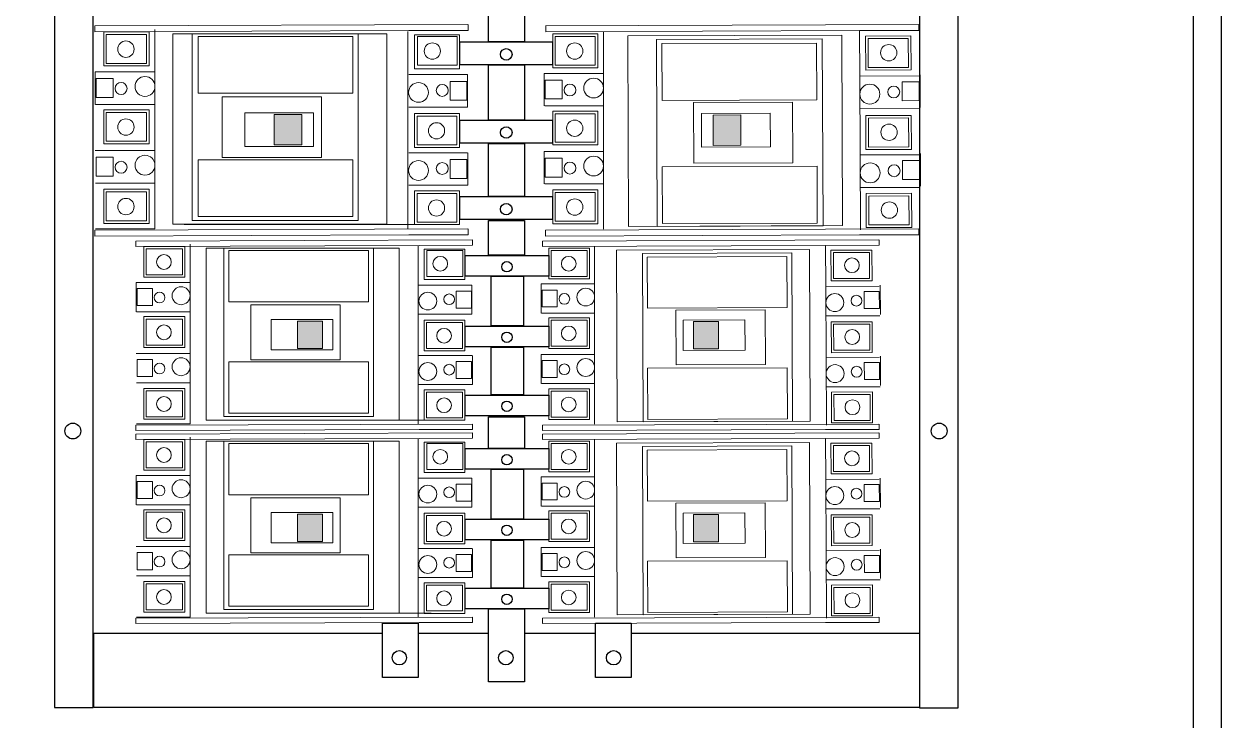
# Model space of a CAD drawing. Header units: inches. Extents: x 18739 to 22272, y 3658 to 7913.
# Drawn here: x 21759.5 to 21794.28, y 4865.68 to 4885.9 of the extents above; entities that cross this region are included whole.
import ezdxf

# ---------------------------------------------------------------- set-up
doc = ezdxf.new("R2010")
doc.units = ezdxf.units.IN
doc.header["$MEASUREMENT"] = 0
for name, color, linetype, lineweight in [('300-600AT', 7, 'Continuous', 13), ('CHASIS', 251, 'Continuous', 13), ('ENCLOSRURE', 7, 'Continuous', 20)]:
    doc.layers.add(name, color=color, linetype=linetype, lineweight=lineweight)

msp = doc.modelspace()

# ---------------------------------------------------------------- hatches: boundary and pattern name
at = {"layer": 'ENCLOSRURE'}
h = msp.add_hatch(color=3, dxfattribs=at)
h.dxf.hatch_style = 1
h.paths.add_polyline_path([(21767.57554, 4883.2677), (21766.7714, 4883.2677), (21766.7714, 4882.38808), (21767.57554, 4882.38808)])
h = msp.add_hatch(color=3, dxfattribs=at)
h.dxf.hatch_style = 1
h.paths.add_polyline_path([(21779.52695, 4882.37309), (21780.33108, 4882.37624), (21780.32763, 4883.25585), (21779.52351, 4883.2527)])
h = msp.add_hatch(color=3, dxfattribs=at)
h.dxf.hatch_style = 1
h.paths.add_polyline_path([(21768.17795, 4877.26882), (21767.45272, 4877.26882), (21767.45272, 4876.4755), (21768.17795, 4876.4755)])
h = msp.add_hatch(color=3, dxfattribs=at)
h.dxf.hatch_style = 1
h.paths.add_polyline_path([(21778.95678, 4876.46199), (21779.68201, 4876.46483), (21779.6789, 4877.25814), (21778.95367, 4877.2553)])
h = msp.add_hatch(color=3, dxfattribs=at)
h.dxf.hatch_style = 1
h.paths.add_polyline_path([(21768.17795, 4871.66054), (21767.45272, 4871.66054), (21767.45272, 4870.86722), (21768.17795, 4870.86722)])
h = msp.add_hatch(color=3, dxfattribs=at)
h.dxf.hatch_style = 1
h.paths.add_polyline_path([(21778.95678, 4870.8537), (21779.68201, 4870.85655), (21779.6789, 4871.64986), (21778.95367, 4871.64702)])

# ---------------------------------------------------------------- linework, layer by layer
at = {"color": 7}
for points in [[(21753.2413, 4918.47231), (21794.27881, 4918.47231), (21794.27881, 4856.69833), (21753.2413, 4856.69833)], [(21754.09408, 4917.46154), (21793.47216, 4917.46154), (21793.47216, 4857.64968), (21754.09408, 4857.64968)]]:
    msp.add_lwpolyline(points, close=True, dxfattribs=at)
at = {"color": 8}
for points in [[(21761.51355, 4901.18377), (21760.39564, 4901.18377), (21760.39564, 4866.0372), (21761.51355, 4866.0372)], [(21786.64135, 4901.25926), (21785.52344, 4901.25926), (21785.52344, 4866.02888), (21786.64135, 4866.02888)], [(21773.00267, 4887.49651), (21774.04298, 4887.49651), (21774.04298, 4885.38332), (21773.00267, 4885.38332)], [(21772.16817, 4885.37858), (21774.86205, 4885.37858), (21774.86205, 4884.71247), (21772.16817, 4884.71247)], [(21773.00267, 4884.71182), (21774.04298, 4884.71182), (21774.04298, 4883.1083), (21773.00267, 4883.1083)], [(21772.16817, 4883.10808), (21774.86205, 4883.10808), (21774.86205, 4882.44197), (21772.16817, 4882.44197)], [(21773.00267, 4882.42981), (21774.04298, 4882.42981), (21774.04298, 4880.88561), (21773.00267, 4880.88561)], [(21772.16817, 4880.88283), (21774.86205, 4880.88283), (21774.86205, 4880.21672), (21772.16817, 4880.21672)], [(21773.00267, 4880.18873), (21774.04298, 4880.18873), (21774.04298, 4879.182), (21773.00267, 4879.182)], [(21772.31999, 4879.1726), (21774.74956, 4879.1726), (21774.74956, 4878.57185), (21772.31999, 4878.57185)], [(21773.07261, 4878.57126), (21774.01085, 4878.57126), (21774.01085, 4877.12506), (21773.07261, 4877.12506)], [(21772.31999, 4877.12486), (21774.74956, 4877.12486), (21774.74956, 4876.52411), (21772.31999, 4876.52411)], [(21773.07261, 4876.51315), (21774.01085, 4876.51315), (21774.01085, 4875.12045), (21773.07261, 4875.12045)], [(21772.31999, 4875.11794), (21774.74956, 4875.11794), (21774.74956, 4874.51718), (21772.31999, 4874.51718)], [(21773.00267, 4874.49005), (21774.04298, 4874.49005), (21774.04298, 4873.5617), (21773.00267, 4873.5617)], [(21772.31999, 4873.56432), (21774.74956, 4873.56432), (21774.74956, 4872.96356), (21772.31999, 4872.96356)], [(21773.07261, 4872.96297), (21774.01085, 4872.96297), (21774.01085, 4871.51678), (21773.07261, 4871.51678)], [(21772.31999, 4871.51658), (21774.74956, 4871.51658), (21774.74956, 4870.91583), (21772.31999, 4870.91583)], [(21773.07261, 4870.90487), (21774.01085, 4870.90487), (21774.01085, 4869.51217), (21773.07261, 4869.51217)], [(21772.31999, 4869.50966), (21774.74956, 4869.50966), (21774.74956, 4868.9089), (21772.31999, 4868.9089)], [(21773.00267, 4868.90232), (21774.04298, 4868.90232), (21774.04298, 4866.78913), (21773.00267, 4866.78913)], [(21769.91886, 4868.4944), (21770.95916, 4868.4944), (21770.95916, 4866.91612), (21769.91886, 4866.91612)], [(21776.10738, 4868.4944), (21777.14769, 4868.4944), (21777.14769, 4866.91612), (21776.10738, 4866.91612)]]:
    msp.add_lwpolyline(points, close=True, dxfattribs=at)
for points in [[(21777.15227, 4868.20443), (21785.51934, 4868.20443), (21785.51934, 4866.03749), (21761.53589, 4866.03749), (21761.53589, 4868.20443), (21769.89728, 4868.20443)], [(21770.96636, 4868.20443), (21772.99629, 4868.20443)], [(21774.03667, 4868.20443), (21776.10417, 4868.20443)]]:
    msp.add_lwpolyline(points, dxfattribs=at)
for centre, radius in [((21773.5144, 4885.01723), 0.16727), ((21773.5144, 4882.74673), 0.16727), ((21773.5144, 4880.52147), 0.16727), ((21773.53413, 4878.8467), 0.15086), ((21773.53413, 4876.79897), 0.15086), ((21773.53413, 4874.79204), 0.15086), ((21773.53413, 4873.23842), 0.15086), ((21773.53413, 4871.19068), 0.15086), ((21773.53413, 4869.18376), 0.15086), ((21770.40881, 4867.48464), 0.20938), ((21773.50177, 4867.48464), 0.20938), ((21776.63362, 4867.48464), 0.20938)]:
    msp.add_circle(centre, radius, dxfattribs=at)
for centre in [(21760.92573, 4874.07289), (21786.09162, 4874.07289)]:
    msp.add_circle(centre, 0.22997)
at = {"layer": '300-600AT'}
for p, q in [((21761.56205, 4885.84599, -1546.32791), (21772.40187, 4885.88495, -1546.32791)), ((21772.40722, 4885.88504, -1546.32791), (21772.4079, 4885.713, -1546.32791)), ((21774.65749, 4885.84599, -1546.32791), (21785.49731, 4885.88495, -1546.32791)), ((21785.50266, 4885.88504, -1546.32791), (21785.50333, 4885.713, -1546.32791)), ((21761.56205, 4885.84608, -1546.32791), (21761.56272, 4885.67404, -1546.32791)), ((21770.68508, 4885.70625, -1546.32791), (21761.56222, 4885.67404, -1546.32791)), ((21763.30895, 4881.27446, -1546.32791), (21763.30895, 4885.74177, -1546.32791)), ((21770.65587, 4881.25404, -1532.64382), (21770.65587, 4885.68181, -1532.64382)), ((21770.68508, 4885.70625, -1546.32791), (21772.4079, 4885.713, -1546.32791)), ((21770.68508, 4885.70625, -1616.09792), (21772.4079, 4885.713, -1616.09792)), ((21770.68508, 4885.70625, -1683.61685), (21772.4079, 4885.713, -1683.61685)), ((21783.78051, 4885.70625, -1546.32791), (21774.65766, 4885.67404, -1546.32791)), ((21774.66208, 4885.84608, -1546.32791), (21774.66276, 4885.67404, -1546.32791)), ((21776.33877, 4881.25404, -1532.64382), (21776.33877, 4885.68181, -1532.64382)), ((21783.78051, 4885.70625, -1546.32791), (21785.50333, 4885.713, -1546.32791)), ((21783.78051, 4885.70625, -1616.09792), (21785.50333, 4885.713, -1616.09792)), ((21783.78051, 4885.70625, -1683.61685), (21785.50333, 4885.713, -1683.61685)), ((21783.7857, 4884.38303, -1546.32791), (21783.78051, 4885.70625, -1546.32791)), ((21783.7857, 4884.38303, -1616.09792), (21783.78051, 4885.70625, -1616.09792)), ((21783.7857, 4884.38303, -1683.61685), (21783.78051, 4885.70625, -1683.61685)), ((21761.57143, 4883.56559, -1546.32791), (21761.57143, 4884.51192, -1546.32791)), ((21761.57143, 4884.51192, -1546.32791), (21763.30895, 4884.51192, -1546.32791)), ((21772.38738, 4884.42826, -1532.64382), (21770.67979, 4884.42826, -1532.64382)), ((21772.38738, 4884.42826, -1601.79641), (21770.67979, 4884.42826, -1601.79641)), ((21772.38738, 4884.42826, -1668.71784), (21770.67979, 4884.42826, -1668.71784)), ((21772.38738, 4884.42826, -1532.64382), (21772.38738, 4883.48753, -1532.64382)), ((21774.61663, 4883.52489, -1532.64382), (21774.61663, 4884.46284, -1532.64382)), ((21774.61663, 4884.46284, -1532.64382), (21776.33877, 4884.46284, -1532.64382)), ((21785.50852, 4884.38978, -1546.32791), (21783.7857, 4884.38303, -1546.32791)), ((21785.50852, 4884.38978, -1616.09792), (21783.7857, 4884.38303, -1616.09792)), ((21785.50852, 4884.38978, -1683.61685), (21783.7857, 4884.38303, -1683.61685)), ((21783.7857, 4884.38303, -1546.32791), (21783.80321, 4879.91576, -1546.32791)), ((21785.53877, 4884.42137, -1546.32791), (21785.54248, 4883.47505, -1546.32791)), ((21761.58612, 4883.5628, -1546.32791), (21763.30895, 4883.5628, -1546.32791)), ((21761.58612, 4883.5628, -1616.09792), (21763.30895, 4883.5628, -1616.09792)), ((21761.58612, 4883.5628, -1683.61685), (21763.30895, 4883.5628, -1683.61685)), ((21772.38738, 4883.48753, -1532.64382), (21770.67979, 4883.48753, -1532.64382)), ((21774.63118, 4883.52212, -1532.64382), (21776.33877, 4883.52212, -1532.64382)), ((21774.63118, 4883.52212, -1601.79641), (21776.33877, 4883.52212, -1601.79641)), ((21774.63118, 4883.52212, -1668.71784), (21776.33877, 4883.52212, -1668.71784)), ((21785.52692, 4883.44072, -1546.32791), (21783.78942, 4883.43391, -1546.32791)), ((21761.57143, 4882.22359, -1546.32791), (21763.30895, 4882.22359, -1546.32791)), ((21772.38738, 4882.16017, -1532.64382), (21770.67979, 4882.16017, -1532.64382)), ((21772.38738, 4882.16017, -1601.79641), (21770.67979, 4882.16017, -1601.79641)), ((21772.38738, 4882.16017, -1668.71784), (21770.67979, 4882.16017, -1668.71784)), ((21772.40193, 4882.15741, -1532.64382), (21772.40193, 4881.21945, -1532.64382)), ((21774.61663, 4881.2568, -1532.64382), (21774.61663, 4882.19476, -1532.64382)), ((21774.61663, 4882.19476, -1532.64382), (21776.33877, 4882.19476, -1532.64382)), ((21785.51749, 4882.10146, -1546.32791), (21783.79467, 4882.09471, -1546.32791)), ((21785.51749, 4882.10146, -1616.09792), (21783.79467, 4882.09471, -1616.09792)), ((21785.51749, 4882.10146, -1683.61685), (21783.79467, 4882.09471, -1683.61685)), ((21785.54773, 4882.13306, -1546.32791), (21785.55144, 4881.18673, -1546.32791)), ((21761.58612, 4881.27446, -1546.32791), (21763.30895, 4881.27446, -1546.32791)), ((21761.58612, 4881.27446, -1616.09792), (21763.30895, 4881.27446, -1616.09792)), ((21761.58612, 4881.27446, -1683.61685), (21763.30895, 4881.27446, -1683.61685)), ((21763.30895, 4881.27446, -1546.32791), (21763.30895, 4879.95123, -1546.32791)), ((21763.30895, 4881.27446, -1616.09792), (21763.30895, 4879.95123, -1616.09792)), ((21763.30895, 4881.27446, -1683.61685), (21763.30895, 4879.95123, -1683.61685)), ((21770.65587, 4881.25404, -1668.71784), (21770.65587, 4879.94251, -1668.71784)), ((21772.40193, 4881.21945, -1532.64382), (21770.67979, 4881.21945, -1532.64382)), ((21774.63118, 4881.25404, -1532.64382), (21776.33877, 4881.25404, -1532.64382)), ((21774.63118, 4881.25404, -1601.79641), (21776.33877, 4881.25404, -1601.79641)), ((21774.63118, 4881.25404, -1668.71784), (21776.33877, 4881.25404, -1668.71784)), ((21776.33877, 4881.25404, -1532.64382), (21776.33877, 4879.94251, -1532.64382)), ((21776.33877, 4881.25404, -1601.79641), (21776.33877, 4879.94251, -1601.79641)), ((21776.33877, 4881.25404, -1668.71784), (21776.33877, 4879.94251, -1668.71784)), ((21785.53589, 4881.1524, -1546.32791), (21783.79839, 4881.14559, -1546.32791)), ((21764.16111, 4880.07242, -1072.72781), (21771.07107, 4880.07242, -1072.72781)), ((21761.56205, 4879.90966, -1546.32791), (21772.40187, 4879.94862, -1546.32791)), ((21761.56205, 4879.90974, -1546.32791), (21761.56272, 4879.7377, -1546.32791)), ((21770.68508, 4879.76991, -1546.32791), (21761.56222, 4879.7377, -1546.32791)), ((21763.30895, 4879.95123, -1546.32791), (21761.58612, 4879.95123, -1546.32791)), ((21763.30895, 4879.95123, -1616.09792), (21761.58612, 4879.95123, -1616.09792)), ((21763.30895, 4879.95123, -1683.61685), (21761.58612, 4879.95123, -1683.61685)), ((21762.75447, 4879.59415, -1394.61304), (21772.53076, 4879.62929, -1394.61304)), ((21770.68508, 4879.76991, -1546.32791), (21772.4079, 4879.77667, -1546.32791)), ((21770.68508, 4879.76991, -1616.09792), (21772.4079, 4879.77667, -1616.09792)), ((21770.68508, 4879.76991, -1683.61685), (21772.4079, 4879.77667, -1683.61685)), ((21772.40722, 4879.9487, -1546.32791), (21772.4079, 4879.77667, -1546.32791)), ((21772.53559, 4879.62937, -1394.61304), (21772.5362, 4879.47421, -1394.61304)), ((21774.56507, 4879.59415, -1394.61304), (21784.34136, 4879.62929, -1394.61304)), ((21774.65749, 4879.90966, -1546.32791), (21785.49731, 4879.94862, -1546.32791)), ((21774.65749, 4879.90974, -1546.32791), (21774.65816, 4879.7377, -1546.32791)), ((21783.78051, 4879.76991, -1546.32791), (21774.65766, 4879.7377, -1546.32791)), ((21783.78051, 4879.76991, -1546.32791), (21785.50333, 4879.77667, -1546.32791)), ((21783.78051, 4879.76991, -1616.09792), (21785.50333, 4879.77667, -1616.09792)), ((21783.78051, 4879.76991, -1683.61685), (21785.50333, 4879.77667, -1683.61685)), ((21784.34619, 4879.62937, -1394.61304), (21784.3468, 4879.47421, -1394.61304)), ((21785.50266, 4879.9487, -1546.32791), (21785.50333, 4879.77667, -1546.32791)), ((21762.75447, 4879.59423, -1394.61304), (21762.75508, 4879.43907, -1394.61304)), ((21770.98241, 4879.46812, -1394.61304), (21762.75463, 4879.43907, -1394.61304)), ((21764.32997, 4875.47115, -1394.61304), (21764.32997, 4879.50015, -1394.61304)), ((21770.95606, 4875.45273, -1382.27154), (21770.95606, 4879.44608, -1382.27154)), ((21770.98241, 4879.46812, -1394.61304), (21772.5362, 4879.47421, -1394.61304)), ((21770.98241, 4879.46812, -1457.53772), (21772.5362, 4879.47421, -1457.53772)), ((21770.98241, 4879.46812, -1518.43216), (21772.5362, 4879.47421, -1518.43216)), ((21782.79301, 4879.46812, -1394.61304), (21774.56523, 4879.43907, -1394.61304)), ((21774.56922, 4879.59423, -1394.61304), (21774.56983, 4879.43907, -1394.61304)), ((21776.0814, 4875.45273, -1382.27154), (21776.0814, 4879.44608, -1382.27154)), ((21782.79301, 4879.46812, -1394.61304), (21784.3468, 4879.47421, -1394.61304)), ((21782.79301, 4879.46812, -1457.53772), (21784.3468, 4879.47421, -1457.53772)), ((21782.79301, 4879.46812, -1518.43216), (21784.3468, 4879.47421, -1518.43216)), ((21782.79769, 4878.27472, -1394.61304), (21782.79301, 4879.46812, -1394.61304)), ((21782.79769, 4878.27472, -1457.53772), (21782.79301, 4879.46812, -1457.53772)), ((21782.79769, 4878.27472, -1518.43216), (21782.79301, 4879.46812, -1518.43216)), ((21762.76293, 4877.53749, -1394.61304), (21762.76293, 4878.39097, -1394.61304)), ((21762.76293, 4878.39097, -1394.61304), (21764.32997, 4878.39097, -1394.61304)), ((21772.51769, 4878.31552, -1382.27154), (21770.97764, 4878.31552, -1382.27154)), ((21772.51769, 4878.31552, -1444.63937), (21770.97764, 4878.31552, -1444.63937)), ((21772.51769, 4878.31552, -1504.99493), (21770.97764, 4878.31552, -1504.99493)), ((21772.51769, 4878.31552, -1382.27154), (21772.51769, 4877.46709, -1382.27154)), ((21774.52823, 4877.50078, -1382.27154), (21774.52823, 4878.34671, -1382.27154)), ((21774.52823, 4878.34671, -1382.27154), (21776.0814, 4878.34671, -1382.27154)), ((21784.35148, 4878.28081, -1394.61304), (21782.79769, 4878.27472, -1394.61304)), ((21784.35148, 4878.28081, -1457.53772), (21782.79769, 4878.27472, -1457.53772)), ((21784.35148, 4878.28081, -1518.43216), (21782.79769, 4878.27472, -1518.43216)), ((21782.79769, 4878.27472, -1394.61304), (21782.81348, 4874.24575, -1394.61304)), ((21784.37876, 4878.30931, -1394.61304), (21784.3821, 4877.45583, -1394.61304)), ((21762.77617, 4877.53497, -1394.61304), (21764.32997, 4877.53497, -1394.61304)), ((21762.77617, 4877.53497, -1457.53772), (21764.32997, 4877.53497, -1457.53772)), ((21762.77617, 4877.53497, -1518.43216), (21764.32997, 4877.53497, -1518.43216)), ((21772.51769, 4877.46709, -1382.27154), (21770.97764, 4877.46709, -1382.27154)), ((21774.54135, 4877.49828, -1382.27154), (21776.0814, 4877.49828, -1382.27154)), ((21774.54135, 4877.49828, -1444.63937), (21776.0814, 4877.49828, -1444.63937)), ((21774.54135, 4877.49828, -1504.99493), (21776.0814, 4877.49828, -1504.99493)), ((21784.36807, 4877.42487, -1394.61304), (21782.80104, 4877.41873, -1394.61304)), ((21762.76293, 4876.32715, -1394.61304), (21764.32997, 4876.32715, -1394.61304)), ((21772.51769, 4876.26996, -1382.27154), (21770.97764, 4876.26996, -1382.27154)), ((21772.51769, 4876.26996, -1444.63937), (21770.97764, 4876.26996, -1444.63937)), ((21772.51769, 4876.26996, -1504.99493), (21770.97764, 4876.26996, -1504.99493)), ((21772.53081, 4876.26746, -1382.27154), (21772.53081, 4875.42154, -1382.27154)), ((21774.52823, 4875.45522, -1382.27154), (21774.52823, 4876.30115, -1382.27154)), ((21774.52823, 4876.30115, -1382.27154), (21776.0814, 4876.30115, -1382.27154)), ((21784.35956, 4876.21701, -1394.61304), (21782.80578, 4876.21092, -1394.61304)), ((21784.35956, 4876.21701, -1457.53772), (21782.80578, 4876.21092, -1457.53772)), ((21784.35956, 4876.21701, -1518.43216), (21782.80578, 4876.21092, -1518.43216)), ((21784.38684, 4876.24551, -1394.61304), (21784.39019, 4875.39203, -1394.61304)), ((21762.77617, 4875.47115, -1394.61304), (21764.32997, 4875.47115, -1394.61304)), ((21762.77617, 4875.47115, -1457.53772), (21764.32997, 4875.47115, -1457.53772)), ((21762.77617, 4875.47115, -1518.43216), (21764.32997, 4875.47115, -1518.43216)), ((21764.32997, 4875.47115, -1394.61304), (21764.32997, 4874.27774, -1394.61304)), ((21764.32997, 4875.47115, -1457.53772), (21764.32997, 4874.27774, -1457.53772)), ((21764.32997, 4875.47115, -1518.43216), (21764.32997, 4874.27774, -1518.43216)), ((21770.95606, 4875.45273, -1504.99493), (21770.95606, 4874.26988, -1504.99493)), ((21774.54135, 4875.45273, -1382.27154), (21776.0814, 4875.45273, -1382.27154)), ((21774.54135, 4875.45273, -1444.63937), (21776.0814, 4875.45273, -1444.63937)), ((21774.54135, 4875.45273, -1504.99493), (21776.0814, 4875.45273, -1504.99493)), ((21776.0814, 4875.45273, -1382.27154), (21776.0814, 4874.26988, -1382.27154)), ((21776.0814, 4875.45273, -1444.63937), (21776.0814, 4874.26988, -1444.63937)), ((21776.0814, 4875.45273, -1504.99493), (21776.0814, 4874.26988, -1504.99493)), ((21772.53081, 4875.42154, -1382.27154), (21770.97764, 4875.42154, -1382.27154)), ((21784.37616, 4875.36107, -1394.61304), (21782.80913, 4875.35493, -1394.61304)), ((21762.75447, 4874.24025, -1394.61304), (21772.53076, 4874.27539, -1394.61304)), ((21762.75447, 4874.24033, -1394.61304), (21762.75508, 4874.08517, -1394.61304)), ((21770.98241, 4874.11422, -1394.61304), (21762.75463, 4874.08517, -1394.61304)), ((21764.32997, 4874.27774, -1394.61304), (21762.77617, 4874.27774, -1394.61304)), ((21764.32997, 4874.27774, -1457.53772), (21762.77617, 4874.27774, -1457.53772)), ((21764.32997, 4874.27774, -1518.43216), (21762.77617, 4874.27774, -1518.43216)), ((21765.09853, 4874.38704, -967.47927), (21771.33053, 4874.38704, -967.47927)), ((21770.98241, 4874.11422, -1394.61304), (21772.5362, 4874.12031, -1394.61304)), ((21770.98241, 4874.11422, -1457.53772), (21772.5362, 4874.12031, -1457.53772)), ((21770.98241, 4874.11422, -1518.43216), (21772.5362, 4874.12031, -1518.43216)), ((21772.53559, 4874.27547, -1394.61304), (21772.5362, 4874.12031, -1394.61304)), ((21774.56507, 4874.24025, -1394.61304), (21784.34136, 4874.27539, -1394.61304)), ((21774.56507, 4874.24033, -1394.61304), (21774.56568, 4874.08517, -1394.61304)), ((21782.79301, 4874.11422, -1394.61304), (21774.56523, 4874.08517, -1394.61304)), ((21782.79301, 4874.11422, -1394.61304), (21784.3468, 4874.12031, -1394.61304)), ((21782.79301, 4874.11422, -1457.53772), (21784.3468, 4874.12031, -1457.53772)), ((21782.79301, 4874.11422, -1518.43216), (21784.3468, 4874.12031, -1518.43216)), ((21784.34619, 4874.27547, -1394.61304), (21784.3468, 4874.12031, -1394.61304)), ((21762.75447, 4873.98587, -1394.61304), (21772.53076, 4874.02101, -1394.61304)), ((21762.75447, 4873.98595, -1394.61304), (21762.75508, 4873.83079, -1394.61304)), ((21770.98241, 4873.85984, -1394.61304), (21762.75463, 4873.83079, -1394.61304)), ((21764.32997, 4869.86287, -1394.61304), (21764.32997, 4873.89187, -1394.61304)), ((21770.95606, 4869.84445, -1382.27154), (21770.95606, 4873.83779, -1382.27154)), ((21770.98241, 4873.85984, -1394.61304), (21772.5362, 4873.86593, -1394.61304)), ((21770.98241, 4873.85984, -1457.53772), (21772.5362, 4873.86593, -1457.53772)), ((21770.98241, 4873.85984, -1518.43216), (21772.5362, 4873.86593, -1518.43216)), ((21772.53559, 4874.02109, -1394.61304), (21772.5362, 4873.86593, -1394.61304)), ((21774.56507, 4873.98587, -1394.61304), (21784.34136, 4874.02101, -1394.61304)), ((21782.79301, 4873.85984, -1394.61304), (21774.56523, 4873.83079, -1394.61304)), ((21774.56922, 4873.98595, -1394.61304), (21774.56983, 4873.83079, -1394.61304)), ((21776.0814, 4869.84445, -1382.27154), (21776.0814, 4873.83779, -1382.27154)), ((21782.79301, 4873.85984, -1394.61304), (21784.3468, 4873.86593, -1394.61304)), ((21782.79301, 4873.85984, -1457.53772), (21784.3468, 4873.86593, -1457.53772)), ((21782.79301, 4873.85984, -1518.43216), (21784.3468, 4873.86593, -1518.43216)), ((21782.79769, 4872.66644, -1394.61304), (21782.79301, 4873.85984, -1394.61304)), ((21782.79769, 4872.66644, -1457.53772), (21782.79301, 4873.85984, -1457.53772)), ((21782.79769, 4872.66644, -1518.43216), (21782.79301, 4873.85984, -1518.43216)), ((21784.34619, 4874.02109, -1394.61304), (21784.3468, 4873.86593, -1394.61304)), ((21762.76293, 4871.92921, -1394.61304), (21762.76293, 4872.78269, -1394.61304)), ((21762.76293, 4872.78269, -1394.61304), (21764.32997, 4872.78269, -1394.61304)), ((21772.51769, 4872.70724, -1382.27154), (21770.97764, 4872.70724, -1382.27154)), ((21772.51769, 4872.70724, -1444.63937), (21770.97764, 4872.70724, -1444.63937)), ((21772.51769, 4872.70724, -1504.99493), (21770.97764, 4872.70724, -1504.99493)), ((21772.51769, 4872.70724, -1382.27154), (21772.51769, 4871.85881, -1382.27154)), ((21774.52823, 4871.8925, -1382.27154), (21774.52823, 4872.73843, -1382.27154)), ((21774.52823, 4872.73843, -1382.27154), (21776.0814, 4872.73843, -1382.27154)), ((21784.35148, 4872.67253, -1394.61304), (21782.79769, 4872.66644, -1394.61304)), ((21784.35148, 4872.67253, -1457.53772), (21782.79769, 4872.66644, -1457.53772)), ((21784.35148, 4872.67253, -1518.43216), (21782.79769, 4872.66644, -1518.43216)), ((21782.79769, 4872.66644, -1394.61304), (21782.81348, 4868.63747, -1394.61304)), ((21784.37876, 4872.70103, -1394.61304), (21784.3821, 4871.84755, -1394.61304)), ((21762.77617, 4871.92669, -1394.61304), (21764.32997, 4871.92669, -1394.61304)), ((21762.77617, 4871.92669, -1457.53772), (21764.32997, 4871.92669, -1457.53772)), ((21762.77617, 4871.92669, -1518.43216), (21764.32997, 4871.92669, -1518.43216)), ((21772.51769, 4871.85881, -1382.27154), (21770.97764, 4871.85881, -1382.27154)), ((21774.54135, 4871.89, -1382.27154), (21776.0814, 4871.89, -1382.27154)), ((21774.54135, 4871.89, -1444.63937), (21776.0814, 4871.89, -1444.63937)), ((21774.54135, 4871.89, -1504.99493), (21776.0814, 4871.89, -1504.99493)), ((21784.36807, 4871.81659, -1394.61304), (21782.80104, 4871.81045, -1394.61304)), ((21762.76293, 4870.71887, -1394.61304), (21764.32997, 4870.71887, -1394.61304)), ((21772.51769, 4870.66168, -1382.27154), (21770.97764, 4870.66168, -1382.27154)), ((21772.51769, 4870.66168, -1444.63937), (21770.97764, 4870.66168, -1444.63937)), ((21772.51769, 4870.66168, -1504.99493), (21770.97764, 4870.66168, -1504.99493)), ((21772.53081, 4870.65918, -1382.27154), (21772.53081, 4869.81325, -1382.27154)), ((21774.52823, 4869.84694, -1382.27154), (21774.52823, 4870.69287, -1382.27154)), ((21774.52823, 4870.69287, -1382.27154), (21776.0814, 4870.69287, -1382.27154)), ((21784.35956, 4870.60873, -1394.61304), (21782.80578, 4870.60264, -1394.61304)), ((21784.35956, 4870.60873, -1457.53772), (21782.80578, 4870.60264, -1457.53772)), ((21784.35956, 4870.60873, -1518.43216), (21782.80578, 4870.60264, -1518.43216)), ((21784.38684, 4870.63722, -1394.61304), (21784.39019, 4869.78375, -1394.61304)), ((21762.77617, 4869.86287, -1394.61304), (21764.32997, 4869.86287, -1394.61304)), ((21762.77617, 4869.86287, -1457.53772), (21764.32997, 4869.86287, -1457.53772)), ((21762.77617, 4869.86287, -1518.43216), (21764.32997, 4869.86287, -1518.43216)), ((21764.32997, 4869.86287, -1394.61304), (21764.32997, 4868.66946, -1394.61304)), ((21764.32997, 4869.86287, -1457.53772), (21764.32997, 4868.66946, -1457.53772)), ((21764.32997, 4869.86287, -1518.43216), (21764.32997, 4868.66946, -1518.43216)), ((21770.95606, 4869.84445, -1504.99493), (21770.95606, 4868.6616, -1504.99493)), ((21772.53081, 4869.81325, -1382.27154), (21770.97764, 4869.81325, -1382.27154)), ((21774.54135, 4869.84445, -1382.27154), (21776.0814, 4869.84445, -1382.27154)), ((21774.54135, 4869.84445, -1444.63937), (21776.0814, 4869.84445, -1444.63937)), ((21774.54135, 4869.84445, -1504.99493), (21776.0814, 4869.84445, -1504.99493)), ((21776.0814, 4869.84445, -1382.27154), (21776.0814, 4868.6616, -1382.27154)), ((21776.0814, 4869.84445, -1444.63937), (21776.0814, 4868.6616, -1444.63937)), ((21776.0814, 4869.84445, -1504.99493), (21776.0814, 4868.6616, -1504.99493)), ((21784.37616, 4869.75278, -1394.61304), (21782.80913, 4869.74664, -1394.61304)), ((21762.75447, 4868.63197, -1394.61304), (21772.53076, 4868.66711, -1394.61304)), ((21762.75447, 4868.63204, -1394.61304), (21762.75508, 4868.47689, -1394.61304)), ((21770.98241, 4868.50594, -1394.61304), (21762.75463, 4868.47689, -1394.61304)), ((21764.32997, 4868.66946, -1394.61304), (21762.77617, 4868.66946, -1394.61304)), ((21764.32997, 4868.66946, -1457.53772), (21762.77617, 4868.66946, -1457.53772)), ((21764.32997, 4868.66946, -1518.43216), (21762.77617, 4868.66946, -1518.43216)), ((21765.09853, 4868.77876, -967.47927), (21771.33053, 4868.77876, -967.47927)), ((21770.98241, 4868.50594, -1394.61304), (21772.5362, 4868.51203, -1394.61304)), ((21770.98241, 4868.50594, -1457.53772), (21772.5362, 4868.51203, -1457.53772)), ((21770.98241, 4868.50594, -1518.43216), (21772.5362, 4868.51203, -1518.43216)), ((21772.53559, 4868.66718, -1394.61304), (21772.5362, 4868.51203, -1394.61304)), ((21774.56507, 4868.63197, -1394.61304), (21784.34136, 4868.66711, -1394.61304)), ((21774.56507, 4868.63204, -1394.61304), (21774.56568, 4868.47689, -1394.61304)), ((21782.79301, 4868.50594, -1394.61304), (21774.56523, 4868.47689, -1394.61304)), ((21782.79301, 4868.50594, -1394.61304), (21784.3468, 4868.51203, -1394.61304)), ((21782.79301, 4868.50594, -1457.53772), (21784.3468, 4868.51203, -1457.53772)), ((21782.79301, 4868.50594, -1518.43216), (21784.3468, 4868.51203, -1518.43216)), ((21784.34619, 4868.66718, -1394.61304), (21784.3468, 4868.51203, -1394.61304))]:
    msp.add_line(p, q, dxfattribs=at)
for points, elevation in [([(21761.81995, 4884.68025), (21761.81995, 4885.67213), (21763.1388, 4885.67213), (21763.1388, 4884.68025)], -1546.32791), ([(21763.8276, 4880.07936), (21763.8276, 4885.61378), (21770.04308, 4885.61378), (21770.04308, 4880.07936)], -1546.32791), ([(21764.39413, 4885.61378), (21764.39413, 4880.18809), (21769.2116, 4880.18809), (21769.2116, 4885.61378)], -943.87756), ([(21764.56178, 4885.53645), (21769.05814, 4885.53645), (21769.05814, 4883.88823), (21764.56178, 4883.88823)], -943.87756), ([(21772.15561, 4885.58505), (21772.15561, 4884.60194), (21770.84844, 4884.60194), (21770.84844, 4885.58505)], -1532.64382), ([(21774.86295, 4884.62968), (21774.86295, 4885.61279), (21776.17012, 4885.61279), (21776.17012, 4884.62968)], -1532.64382), ([(21783.26237, 4885.57609), (21783.28406, 4880.04171), (21777.06862, 4880.01736), (21777.04693, 4885.55173)], -1546.32791), ([(21785.27011, 4885.55597), (21785.274, 4884.5641), (21783.95516, 4884.55893), (21783.95128, 4885.55081)], -1546.32791), ([(21782.71753, 4880.03949), (21782.69626, 4885.46514), (21777.87883, 4885.44626), (21777.9001, 4880.02061)], -943.87756), ([(21782.53554, 4883.69932), (21778.03921, 4883.6817), (21778.03275, 4885.32991), (21782.52908, 4885.34753)], -943.87756), ([(21761.60265, 4883.76422), (21761.60265, 4884.31465), (21762.09392, 4884.31465), (21762.09392, 4883.76422)], -1546.32791), ([(21772.37099, 4884.22862), (21772.37099, 4883.68306), (21771.88406, 4883.68306), (21771.88406, 4884.22862)], -1532.64382), ([(21774.64757, 4883.72176), (21774.64757, 4884.26731), (21775.1345, 4884.26731), (21775.1345, 4883.72176)], -1532.64382), ([(21785.50833, 4884.22262), (21785.51048, 4883.6722), (21785.01922, 4883.67028), (21785.01706, 4884.2207)], -1546.32791), ([(21768.1438, 4883.78528), (21768.1438, 4882.01658), (21765.26666, 4882.01658), (21765.26666, 4883.78528)], -949.98658), ([(21778.96072, 4881.85328), (21778.95379, 4883.62196), (21781.83091, 4883.63324), (21781.83784, 4881.86456)], -949.98658), ([(21761.81995, 4882.41739), (21761.81995, 4883.40928), (21763.1388, 4883.40928), (21763.1388, 4882.41739)], -1546.32791), ([(21767.91224, 4883.32063), (21767.91224, 4882.34256), (21765.91646, 4882.34256), (21765.91646, 4883.32063)], -949.98658), ([(21767.57554, 4883.2677), (21767.57554, 4882.38808), (21766.7714, 4882.38808), (21766.7714, 4883.2677)], -949.98658), ([(21772.15561, 4883.29544), (21772.15561, 4882.31233), (21770.84844, 4882.31233), (21770.84844, 4883.29544)], -1532.64382), ([(21774.86295, 4882.38685), (21774.86295, 4883.36996), (21776.17012, 4883.36996), (21776.17012, 4882.38685)], -1532.64382), ([(21779.19047, 4882.31883), (21779.18663, 4883.2969), (21781.18239, 4883.30472), (21781.18622, 4882.32665)], -949.98658), ([(21779.52695, 4882.37309), (21779.52351, 4883.2527), (21780.32763, 4883.25585), (21780.33108, 4882.37624)], -949.98658), ([(21785.27917, 4883.24594), (21785.28305, 4882.25406), (21783.96422, 4882.24889), (21783.96033, 4883.24077)], -1546.32791), ([(21761.60265, 4881.47589), (21761.60265, 4882.02631), (21762.09392, 4882.02631), (21762.09392, 4881.47589)], -1546.32791), ([(21764.56178, 4881.95326), (21769.05814, 4881.95326), (21769.05814, 4880.30504), (21764.56178, 4880.30504)], -943.87756), ([(21772.37099, 4881.96053), (21772.37099, 4881.41498), (21771.88406, 4881.41498), (21771.88406, 4881.96053)], -1532.64382), ([(21774.64757, 4881.45368), (21774.64757, 4881.99923), (21775.1345, 4881.99923), (21775.1345, 4881.45368)], -1532.64382), ([(21782.54958, 4880.11616), (21778.05325, 4880.09854), (21778.04679, 4881.74675), (21782.54312, 4881.76437)], -943.87756), ([(21785.5173, 4881.93431), (21785.51945, 4881.38388), (21785.02819, 4881.38196), (21785.02603, 4881.93238)], -1546.32791), ([(21761.81995, 4880.10734), (21761.81995, 4881.09923), (21763.1388, 4881.09923), (21763.1388, 4880.10734)], -1546.32791), ([(21772.15561, 4881.05261), (21772.15561, 4880.0695), (21770.84844, 4880.0695), (21770.84844, 4881.05261)], -1532.64382), ([(21774.86295, 4880.09724), (21774.86295, 4881.08035), (21776.17012, 4881.08035), (21776.17012, 4880.09724)], -1532.64382), ([(21785.28803, 4880.9831), (21785.29192, 4879.99123), (21783.97308, 4879.98606), (21783.9692, 4880.97794)], -1546.32791), ([(21762.98706, 4878.54278), (21762.98706, 4879.43735), (21764.17651, 4879.43735), (21764.17651, 4878.54278)], -1394.61304), ([(21764.79773, 4874.3933), (21764.79773, 4879.38472), (21770.4034, 4879.38472), (21770.4034, 4874.3933)], -1394.61304), ([(21765.30869, 4879.38472), (21765.30869, 4874.49136), (21769.6535, 4874.49136), (21769.6535, 4879.38472)], -851.27091), ([(21765.45989, 4879.31498), (21769.5151, 4879.31498), (21769.5151, 4877.82847), (21765.45989, 4877.82847)], -851.27091), ([(21772.30866, 4879.35881), (21772.30866, 4878.47216), (21771.12974, 4878.47216), (21771.12974, 4879.35881)], -1382.27154), ([(21774.75037, 4878.49718), (21774.75037, 4879.38383), (21775.9293, 4879.38383), (21775.9293, 4878.49718)], -1382.27154), ([(21782.32571, 4879.35073), (21782.34527, 4874.35935), (21776.73964, 4874.33738), (21776.72008, 4879.32877)], -1394.61304), ([(21784.13646, 4879.33259), (21784.13997, 4878.43803), (21782.95053, 4878.43337), (21782.94702, 4879.32793)], -1394.61304), ([(21781.83432, 4874.35735), (21781.81514, 4879.25067), (21777.47036, 4879.23364), (21777.48954, 4874.34032)], -851.27091), ([(21781.67018, 4877.6581), (21777.615, 4877.64221), (21777.60918, 4879.12871), (21781.66436, 4879.1446)], -851.27091), ([(21762.79109, 4877.71663), (21762.79109, 4878.21305), (21763.23416, 4878.21305), (21763.23416, 4877.71663)], -1394.61304), ([(21772.50291, 4878.13546), (21772.50291, 4877.64344), (21772.06376, 4877.64344), (21772.06376, 4878.13546)], -1382.27154), ([(21774.55613, 4877.67834), (21774.55613, 4878.17037), (21774.99528, 4878.17037), (21774.99528, 4877.67834)], -1382.27154), ([(21784.3513, 4878.13006), (21784.35325, 4877.63364), (21783.91018, 4877.6319), (21783.90824, 4878.12832)], -1394.61304), ([(21768.69047, 4877.73562), (21768.69047, 4876.14046), (21766.09561, 4876.14046), (21766.09561, 4877.73562)], -856.78055), ([(21778.4461, 4875.99318), (21778.43985, 4877.58833), (21781.03469, 4877.5985), (21781.04094, 4876.00335)], -856.78055), ([(21762.98706, 4876.50194), (21762.98706, 4877.39651), (21764.17651, 4877.39651), (21764.17651, 4876.50194)], -1394.61304), ([(21768.48162, 4877.31656), (21768.48162, 4876.43445), (21766.68166, 4876.43445), (21766.68166, 4877.31656)], -856.78055), ([(21768.17795, 4877.26882), (21768.17795, 4876.4755), (21767.45272, 4876.4755), (21767.45272, 4877.26882)], -856.78055), ([(21772.30866, 4877.29384), (21772.30866, 4876.40719), (21771.12974, 4876.40719), (21771.12974, 4877.29384)], -1382.27154), ([(21774.75037, 4876.4744), (21774.75037, 4877.36105), (21775.9293, 4877.36105), (21775.9293, 4876.4744)], -1382.27154), ([(21778.65331, 4876.41305), (21778.64985, 4877.29516), (21780.4498, 4877.30221), (21780.45325, 4876.42011)], -856.78055), ([(21778.95678, 4876.46199), (21778.95367, 4877.2553), (21779.6789, 4877.25814), (21779.68201, 4876.46483)], -856.78055), ([(21784.14463, 4877.2492), (21784.14813, 4876.35464), (21782.95869, 4876.34997), (21782.95518, 4877.24454)], -1394.61304), ([(21762.79109, 4875.65281), (21762.79109, 4876.14923), (21763.23416, 4876.14923), (21763.23416, 4875.65281)], -1394.61304), ([(21765.45989, 4876.08335), (21769.5151, 4876.08335), (21769.5151, 4874.59684), (21765.45989, 4874.59684)], -851.27091), ([(21772.50291, 4876.08991), (21772.50291, 4875.59788), (21772.06376, 4875.59788), (21772.06376, 4876.08991)], -1382.27154), ([(21774.55613, 4875.63278), (21774.55613, 4876.12481), (21774.99528, 4876.12481), (21774.99528, 4875.63278)], -1382.27154), ([(21781.68285, 4874.42649), (21777.62767, 4874.4106), (21777.62184, 4875.8971), (21781.67702, 4875.91299)], -851.27091), ([(21784.35939, 4876.06626), (21784.36134, 4875.56984), (21783.91827, 4875.5681), (21783.91632, 4876.06452)], -1394.61304), ([(21762.98706, 4874.41854), (21762.98706, 4875.31311), (21764.17651, 4875.31311), (21764.17651, 4874.41854)], -1394.61304), ([(21772.30866, 4875.27107), (21772.30866, 4874.38441), (21771.12974, 4874.38441), (21771.12974, 4875.27107)], -1382.27154), ([(21774.75037, 4874.40943), (21774.75037, 4875.29608), (21775.9293, 4875.29608), (21775.9293, 4874.40943)], -1382.27154), ([(21784.15263, 4875.20838), (21784.15613, 4874.31382), (21782.96669, 4874.30915), (21782.96318, 4875.20372)], -1394.61304), ([(21762.98706, 4872.9345), (21762.98706, 4873.82907), (21764.17651, 4873.82907), (21764.17651, 4872.9345)], -1394.61304), ([(21764.79773, 4868.78502), (21764.79773, 4873.77644), (21770.4034, 4873.77644), (21770.4034, 4868.78502)], -1394.61304), ([(21765.30869, 4873.77644), (21765.30869, 4868.88308), (21769.6535, 4868.88308), (21769.6535, 4873.77644)], -851.27091), ([(21765.45989, 4873.7067), (21769.5151, 4873.7067), (21769.5151, 4872.22019), (21765.45989, 4872.22019)], -851.27091), ([(21772.30866, 4873.75053), (21772.30866, 4872.86388), (21771.12974, 4872.86388), (21771.12974, 4873.75053)], -1382.27154), ([(21774.75037, 4872.8889), (21774.75037, 4873.77555), (21775.9293, 4873.77555), (21775.9293, 4872.8889)], -1382.27154), ([(21782.32571, 4873.74245), (21782.34527, 4868.75107), (21776.73964, 4868.7291), (21776.72008, 4873.72048)], -1394.61304), ([(21784.13646, 4873.72431), (21784.13997, 4872.82975), (21782.95053, 4872.82508), (21782.94702, 4873.71965)], -1394.61304), ([(21781.83432, 4868.74907), (21781.81514, 4873.64239), (21777.47036, 4873.62536), (21777.48954, 4868.73204)], -851.27091), ([(21781.67018, 4872.04982), (21777.615, 4872.03393), (21777.60918, 4873.52042), (21781.66436, 4873.53632)], -851.27091), ([(21762.79109, 4872.10835), (21762.79109, 4872.60477), (21763.23416, 4872.60477), (21763.23416, 4872.10835)], -1394.61304), ([(21772.50291, 4872.52718), (21772.50291, 4872.03515), (21772.06376, 4872.03515), (21772.06376, 4872.52718)], -1382.27154), ([(21774.55613, 4872.07005), (21774.55613, 4872.56208), (21774.99528, 4872.56208), (21774.99528, 4872.07005)], -1382.27154), ([(21784.3513, 4872.52178), (21784.35325, 4872.02536), (21783.91018, 4872.02362), (21783.90824, 4872.52004)], -1394.61304), ([(21768.69047, 4872.12734), (21768.69047, 4870.53218), (21766.09561, 4870.53218), (21766.09561, 4872.12734)], -856.78055), ([(21778.4461, 4870.3849), (21778.43985, 4871.98005), (21781.03469, 4871.99022), (21781.04094, 4870.39507)], -856.78055), ([(21762.98706, 4870.89366), (21762.98706, 4871.78823), (21764.17651, 4871.78823), (21764.17651, 4870.89366)], -1394.61304), ([(21768.48162, 4871.70828), (21768.48162, 4870.82617), (21766.68166, 4870.82617), (21766.68166, 4871.70828)], -856.78055), ([(21768.17795, 4871.66054), (21768.17795, 4870.86722), (21767.45272, 4870.86722), (21767.45272, 4871.66054)], -856.78055), ([(21772.30866, 4871.68556), (21772.30866, 4870.79891), (21771.12974, 4870.79891), (21771.12974, 4871.68556)], -1382.27154), ([(21774.75037, 4870.86612), (21774.75037, 4871.75277), (21775.9293, 4871.75277), (21775.9293, 4870.86612)], -1382.27154), ([(21778.65331, 4870.80477), (21778.64985, 4871.68688), (21780.4498, 4871.69393), (21780.45325, 4870.81183)], -856.78055), ([(21778.95678, 4870.8537), (21778.95367, 4871.64702), (21779.6789, 4871.64986), (21779.68201, 4870.85655)], -856.78055), ([(21784.14463, 4871.64092), (21784.14813, 4870.74635), (21782.95869, 4870.74169), (21782.95518, 4871.63626)], -1394.61304), ([(21762.79109, 4870.04453), (21762.79109, 4870.54095), (21763.23416, 4870.54095), (21763.23416, 4870.04453)], -1394.61304), ([(21765.45989, 4870.47507), (21769.5151, 4870.47507), (21769.5151, 4868.98856), (21765.45989, 4868.98856)], -851.27091), ([(21772.50291, 4870.48163), (21772.50291, 4869.9896), (21772.06376, 4869.9896), (21772.06376, 4870.48163)], -1382.27154), ([(21774.55613, 4870.0245), (21774.55613, 4870.51653), (21774.99528, 4870.51653), (21774.99528, 4870.0245)], -1382.27154), ([(21781.68285, 4868.81821), (21777.62767, 4868.80232), (21777.62184, 4870.28882), (21781.67702, 4870.30471)], -851.27091), ([(21784.35939, 4870.45797), (21784.36134, 4869.96155), (21783.91827, 4869.95982), (21783.91632, 4870.45624)], -1394.61304), ([(21762.98706, 4868.81026), (21762.98706, 4869.70483), (21764.17651, 4869.70483), (21764.17651, 4868.81026)], -1394.61304), ([(21772.30866, 4869.66279), (21772.30866, 4868.77613), (21771.12974, 4868.77613), (21771.12974, 4869.66279)], -1382.27154), ([(21774.75037, 4868.80115), (21774.75037, 4869.6878), (21775.9293, 4869.6878), (21775.9293, 4868.80115)], -1382.27154), ([(21784.15263, 4869.6001), (21784.15613, 4868.70553), (21782.96669, 4868.70087), (21782.96318, 4869.59543)], -1394.61304)]:
    msp.add_lwpolyline(points, close=True, dxfattribs=dict(at, elevation=elevation))
for centre, radius in [((21762.32583, 4884.02565, -1546.32791), 0.17369), ((21763.02033, 4884.08457, -1546.32791), 0.2893), ((21763.02033, 4884.08457, -1614.65897), 0.2893), ((21770.96585, 4883.9111, -1532.64382), 0.28674), ((21770.96585, 4883.9111, -1600.37019), 0.28674), ((21771.6542, 4883.9695, -1532.64382), 0.17215), ((21775.36436, 4883.98088, -1532.64382), 0.17215), ((21776.05271, 4884.03928, -1532.64382), 0.28674), ((21776.05271, 4884.03928, -1600.37019), 0.28674), ((21784.07636, 4883.86239, -1546.32791), 0.2893), ((21784.07636, 4883.86239, -1614.65897), 0.2893), ((21784.77062, 4883.92403, -1546.32791), 0.17369), ((21763.02033, 4881.79624, -1546.32791), 0.2893), ((21763.02033, 4881.79624, -1614.65897), 0.2893), ((21776.05271, 4881.77119, -1532.64382), 0.28674), ((21776.05271, 4881.77119, -1600.37019), 0.28674), ((21762.32583, 4881.73732, -1546.32791), 0.17369), ((21770.96585, 4881.64302, -1532.64382), 0.28674), ((21770.96585, 4881.64302, -1600.37019), 0.28674), ((21771.6542, 4881.70142, -1532.64382), 0.17215), ((21775.36436, 4881.71279, -1532.64382), 0.17215), ((21784.08533, 4881.57407, -1546.32791), 0.2893), ((21784.08533, 4881.57407, -1614.65897), 0.2893), ((21784.77959, 4881.63571, -1546.32791), 0.17369), ((21764.06967, 4878.00555, -1394.61304), 0.26092), ((21764.06967, 4878.00555, -1456.23994), 0.26092), ((21763.44332, 4877.95241, -1394.61304), 0.15665), ((21771.23564, 4877.8491, -1382.27154), 0.25861), ((21771.23564, 4877.8491, -1443.35308), 0.25861), ((21771.85645, 4877.90177, -1382.27154), 0.15526), ((21775.20259, 4877.91203, -1382.27154), 0.15526), ((21775.8234, 4877.9647, -1382.27154), 0.25861), ((21775.8234, 4877.9647, -1443.35308), 0.25861), ((21783.05983, 4877.80517, -1394.61304), 0.26092), ((21783.05983, 4877.80517, -1456.23994), 0.26092), ((21783.68597, 4877.86076, -1394.61304), 0.15665), ((21764.06967, 4875.94173, -1394.61304), 0.26092), ((21764.06967, 4875.94173, -1456.23994), 0.26092), ((21775.8234, 4875.91914, -1382.27154), 0.25861), ((21775.8234, 4875.91914, -1443.35308), 0.25861), ((21763.44332, 4875.88859, -1394.61304), 0.15665), ((21771.23564, 4875.80355, -1382.27154), 0.25861), ((21771.23564, 4875.80355, -1443.35308), 0.25861), ((21771.85645, 4875.85621, -1382.27154), 0.15526), ((21775.20259, 4875.86648, -1382.27154), 0.15526), ((21783.06792, 4875.74136, -1394.61304), 0.26092), ((21783.06792, 4875.74136, -1456.23994), 0.26092), ((21783.69406, 4875.79696, -1394.61304), 0.15665), ((21763.44332, 4872.34413, -1394.61304), 0.15665), ((21764.06967, 4872.39727, -1394.61304), 0.26092), ((21764.06967, 4872.39727, -1456.23994), 0.26092), ((21771.23564, 4872.24082, -1382.27154), 0.25861), ((21771.23564, 4872.24082, -1443.35308), 0.25861), ((21771.85645, 4872.29349, -1382.27154), 0.15526), ((21775.20259, 4872.30375, -1382.27154), 0.15526), ((21775.8234, 4872.35642, -1382.27154), 0.25861), ((21775.8234, 4872.35642, -1443.35308), 0.25861), ((21783.05983, 4872.19688, -1394.61304), 0.26092), ((21783.05983, 4872.19688, -1456.23994), 0.26092), ((21783.68597, 4872.25248, -1394.61304), 0.15665), ((21764.06967, 4870.33345, -1394.61304), 0.26092), ((21764.06967, 4870.33345, -1456.23994), 0.26092), ((21763.44332, 4870.28031, -1394.61304), 0.15665), ((21771.23564, 4870.19526, -1382.27154), 0.25861), ((21771.23564, 4870.19526, -1443.35308), 0.25861), ((21771.85645, 4870.24793, -1382.27154), 0.15526), ((21775.20259, 4870.25819, -1382.27154), 0.15526), ((21775.8234, 4870.31086, -1382.27154), 0.25861), ((21775.8234, 4870.31086, -1443.35308), 0.25861), ((21783.06792, 4870.13308, -1394.61304), 0.26092), ((21783.06792, 4870.13308, -1456.23994), 0.26092), ((21783.69406, 4870.18867, -1394.61304), 0.15665)]:
    msp.add_circle(centre, radius, dxfattribs=at)
at = {"layer": 'CHASIS'}
for points, elevation in [([(21761.89641, 4884.75671), (21761.89641, 4885.59566), (21763.06233, 4885.59566), (21763.06233, 4884.75671)], -1546.32791), ([(21770.93425, 4884.70547), (21770.93425, 4885.537), (21772.08984, 4885.537), (21772.08984, 4884.70547)], -1532.64382), ([(21774.93874, 4884.70547), (21774.93874, 4885.537), (21776.09433, 4885.537), (21776.09433, 4884.70547)], -1532.64382), ([(21785.19395, 4885.47921), (21785.19724, 4884.64026), (21784.03133, 4884.63569), (21784.02804, 4885.47464)], -1546.32791), ([(21761.89641, 4882.49386), (21761.89641, 4883.33281), (21763.06233, 4883.33281), (21763.06233, 4882.49386)], -1546.32791), ([(21770.92423, 4882.38812), (21770.92423, 4883.21965), (21772.07982, 4883.21965), (21772.07982, 4882.38812)], -1532.64382), ([(21774.93874, 4882.46264), (21774.93874, 4883.29417), (21776.09433, 4883.29417), (21776.09433, 4882.46264)], -1532.64382), ([(21785.203, 4883.16917), (21785.20629, 4882.33023), (21784.04038, 4882.32566), (21784.0371, 4883.1646)], -1546.32791), ([(21761.89641, 4880.18381), (21761.89641, 4881.02276), (21763.06233, 4881.02276), (21763.06233, 4880.18381)], -1546.32791), ([(21770.92423, 4880.1453), (21770.92423, 4880.97682), (21772.07982, 4880.97682), (21772.07982, 4880.1453)], -1532.64382), ([(21774.93874, 4880.17303), (21774.93874, 4881.00456), (21776.09433, 4881.00456), (21776.09433, 4880.17303)], -1532.64382), ([(21785.21187, 4880.90634), (21785.21516, 4880.06739), (21784.04925, 4880.06282), (21784.04596, 4880.90177)], -1546.32791), ([(21763.05603, 4878.61175), (21763.05603, 4879.36839), (21764.10755, 4879.36839), (21764.10755, 4878.61175)], -1394.61304), ([(21771.20713, 4878.56553), (21771.20713, 4879.31548), (21772.24935, 4879.31548), (21772.24935, 4878.56553)], -1382.27154), ([(21774.81873, 4878.56553), (21774.81873, 4879.31548), (21775.86095, 4879.31548), (21775.86095, 4878.56553)], -1382.27154), ([(21784.06777, 4879.26336), (21784.07073, 4878.50672), (21783.01922, 4878.5026), (21783.01625, 4879.25924)], -1394.61304), ([(21763.05603, 4876.57091), (21763.05603, 4877.32755), (21764.10755, 4877.32755), (21764.10755, 4876.57091)], -1394.61304), ([(21771.19809, 4876.47555), (21771.19809, 4877.22549), (21772.24031, 4877.22549), (21772.24031, 4876.47555)], -1382.27154), ([(21774.81873, 4876.54275), (21774.81873, 4877.2927), (21775.86095, 4877.2927), (21775.86095, 4876.54275)], -1382.27154), ([(21784.07593, 4877.17996), (21784.0789, 4876.42333), (21783.02738, 4876.41921), (21783.02442, 4877.17584)], -1394.61304), ([(21763.05603, 4874.4875), (21763.05603, 4875.24414), (21764.10755, 4875.24414), (21764.10755, 4874.4875)], -1394.61304), ([(21771.19809, 4874.45277), (21771.19809, 4875.20271), (21772.24031, 4875.20271), (21772.24031, 4874.45277)], -1382.27154), ([(21774.81873, 4874.47778), (21774.81873, 4875.22773), (21775.86095, 4875.22773), (21775.86095, 4874.47778)], -1382.27154), ([(21784.08393, 4875.13914), (21784.0869, 4874.38251), (21783.03538, 4874.37839), (21783.03242, 4875.13502)], -1394.61304), ([(21763.05603, 4873.00346), (21763.05603, 4873.7601), (21764.10755, 4873.7601), (21764.10755, 4873.00346)], -1394.61304), ([(21771.20713, 4872.95725), (21771.20713, 4873.70719), (21772.24935, 4873.70719), (21772.24935, 4872.95725)], -1382.27154), ([(21774.81873, 4872.95725), (21774.81873, 4873.70719), (21775.86095, 4873.70719), (21775.86095, 4872.95725)], -1382.27154), ([(21784.06777, 4873.65507), (21784.07073, 4872.89844), (21783.01922, 4872.89432), (21783.01625, 4873.65095)], -1394.61304), ([(21763.05603, 4870.96263), (21763.05603, 4871.71927), (21764.10755, 4871.71927), (21764.10755, 4870.96263)], -1394.61304), ([(21774.81873, 4870.93447), (21774.81873, 4871.68442), (21775.86095, 4871.68442), (21775.86095, 4870.93447)], -1382.27154), ([(21771.19809, 4870.86726), (21771.19809, 4871.61721), (21772.24031, 4871.61721), (21772.24031, 4870.86726)], -1382.27154), ([(21784.07593, 4871.57168), (21784.0789, 4870.81505), (21783.02738, 4870.81093), (21783.02442, 4871.56756)], -1394.61304), ([(21763.05603, 4868.87922), (21763.05603, 4869.63586), (21764.10755, 4869.63586), (21764.10755, 4868.87922)], -1394.61304), ([(21771.19809, 4868.84449), (21771.19809, 4869.59443), (21772.24031, 4869.59443), (21772.24031, 4868.84449)], -1382.27154), ([(21774.81873, 4868.8695), (21774.81873, 4869.61945), (21775.86095, 4869.61945), (21775.86095, 4868.8695)], -1382.27154), ([(21784.08393, 4869.53086), (21784.0869, 4868.77423), (21783.03538, 4868.77011), (21783.03242, 4869.52674)], -1394.61304)]:
    msp.add_lwpolyline(points, close=True, dxfattribs=dict(at, elevation=elevation))
for centre, radius in [((21762.4661, 4885.16851, -1546.32791), 0.23841), ((21762.4661, 4885.16851, -1617.99671), 0.23841), ((21762.4661, 4885.16851, -1686.74413), 0.23841), ((21771.36669, 4885.11362, -1532.64382), 0.2363), ((21771.36669, 4885.11362, -1603.67839), 0.2363), ((21771.36669, 4885.11362, -1671.81744), 0.2363), ((21775.50338, 4885.11362, -1532.64382), 0.2363), ((21775.50338, 4885.11362, -1603.67839), 0.2363), ((21775.50338, 4885.11362, -1671.81744), 0.2363), ((21784.62588, 4885.06518, -1546.32791), 0.23841), ((21784.62588, 4885.06518, -1617.99671), 0.23841), ((21784.62588, 4885.06518, -1686.74413), 0.23841), ((21762.4661, 4882.90566, -1546.32791), 0.23841), ((21762.4661, 4882.90566, -1617.99671), 0.23841), ((21762.4661, 4882.90566, -1686.74413), 0.23841), ((21775.50338, 4882.87079, -1532.64382), 0.2363), ((21775.50338, 4882.87079, -1603.67839), 0.2363), ((21775.50338, 4882.87079, -1671.81744), 0.2363), ((21771.48887, 4882.79627, -1532.64382), 0.2363), ((21771.48887, 4882.79627, -1603.67839), 0.2363), ((21771.48887, 4882.79627, -1671.81744), 0.2363), ((21784.63493, 4882.75515, -1546.32791), 0.23841), ((21784.63493, 4882.75515, -1617.99671), 0.23841), ((21784.63493, 4882.75515, -1686.74413), 0.23841), ((21762.4661, 4880.5956, -1546.32791), 0.23841), ((21762.4661, 4880.5956, -1617.99671), 0.23841), ((21762.4661, 4880.5956, -1686.74413), 0.23841), ((21771.48887, 4880.55345, -1532.64382), 0.2363), ((21771.48887, 4880.55345, -1603.67839), 0.2363), ((21771.48887, 4880.55345, -1671.81744), 0.2363), ((21775.50338, 4880.58118, -1532.64382), 0.2363), ((21775.50338, 4880.58118, -1603.67839), 0.2363), ((21775.50338, 4880.58118, -1671.81744), 0.2363), ((21784.6438, 4880.49231, -1546.32791), 0.23841), ((21784.6438, 4880.49231, -1617.99671), 0.23841), ((21784.6438, 4880.49231, -1686.74413), 0.23841), ((21763.56982, 4878.98314, -1394.61304), 0.21502), ((21763.56982, 4878.98314, -1459.25021), 0.21502), ((21763.56982, 4878.98314, -1521.25261), 0.21502), ((21771.59714, 4878.93364, -1382.27154), 0.21312), ((21771.59714, 4878.93364, -1446.3367), 0.21312), ((21771.59714, 4878.93364, -1507.79042), 0.21312), ((21775.32797, 4878.93364, -1382.27154), 0.21312), ((21775.32797, 4878.93364, -1446.3367), 0.21312), ((21775.32797, 4878.93364, -1507.79042), 0.21312), ((21783.55544, 4878.88995, -1394.61304), 0.21502), ((21783.55544, 4878.88995, -1459.25021), 0.21502), ((21783.55544, 4878.88995, -1521.25261), 0.21502), ((21763.56982, 4876.9423, -1394.61304), 0.21502), ((21763.56982, 4876.9423, -1459.25021), 0.21502), ((21763.56982, 4876.9423, -1521.25261), 0.21502), ((21771.70734, 4876.84365, -1382.27154), 0.21312), ((21771.70734, 4876.84365, -1446.3367), 0.21312), ((21771.70734, 4876.84365, -1507.79042), 0.21312), ((21775.32797, 4876.91086, -1382.27154), 0.21312), ((21775.32797, 4876.91086, -1446.3367), 0.21312), ((21775.32797, 4876.91086, -1507.79042), 0.21312), ((21783.5636, 4876.80656, -1394.61304), 0.21502), ((21783.5636, 4876.80656, -1459.25021), 0.21502), ((21783.5636, 4876.80656, -1521.25261), 0.21502), ((21763.56982, 4874.85889, -1394.61304), 0.21502), ((21763.56982, 4874.85889, -1459.25021), 0.21502), ((21763.56982, 4874.85889, -1521.25261), 0.21502), ((21771.70734, 4874.82087, -1382.27154), 0.21312), ((21771.70734, 4874.82087, -1446.3367), 0.21312), ((21771.70734, 4874.82087, -1507.79042), 0.21312), ((21775.32797, 4874.84589, -1382.27154), 0.21312), ((21775.32797, 4874.84589, -1446.3367), 0.21312), ((21775.32797, 4874.84589, -1507.79042), 0.21312), ((21783.5716, 4874.76574, -1394.61304), 0.21502), ((21783.5716, 4874.76574, -1459.25021), 0.21502), ((21783.5716, 4874.76574, -1521.25261), 0.21502), ((21763.56982, 4873.37486, -1394.61304), 0.21502), ((21763.56982, 4873.37486, -1459.25021), 0.21502), ((21763.56982, 4873.37486, -1521.25261), 0.21502), ((21771.59714, 4873.32535, -1382.27154), 0.21312), ((21771.59714, 4873.32535, -1446.3367), 0.21312), ((21771.59714, 4873.32535, -1507.79042), 0.21312), ((21775.32797, 4873.32535, -1382.27154), 0.21312), ((21775.32797, 4873.32535, -1446.3367), 0.21312), ((21775.32797, 4873.32535, -1507.79042), 0.21312), ((21783.55544, 4873.28167, -1394.61304), 0.21502), ((21783.55544, 4873.28167, -1459.25021), 0.21502), ((21783.55544, 4873.28167, -1521.25261), 0.21502), ((21763.56982, 4871.33402, -1394.61304), 0.21502), ((21763.56982, 4871.33402, -1459.25021), 0.21502), ((21763.56982, 4871.33402, -1521.25261), 0.21502), ((21771.70734, 4871.23537, -1382.27154), 0.21312), ((21771.70734, 4871.23537, -1446.3367), 0.21312), ((21771.70734, 4871.23537, -1507.79042), 0.21312), ((21775.32797, 4871.30258, -1382.27154), 0.21312), ((21775.32797, 4871.30258, -1446.3367), 0.21312), ((21775.32797, 4871.30258, -1507.79042), 0.21312), ((21783.5636, 4871.19828, -1394.61304), 0.21502), ((21783.5636, 4871.19828, -1459.25021), 0.21502), ((21783.5636, 4871.19828, -1521.25261), 0.21502), ((21763.56982, 4869.25061, -1394.61304), 0.21502), ((21763.56982, 4869.25061, -1459.25021), 0.21502), ((21763.56982, 4869.25061, -1521.25261), 0.21502), ((21771.70734, 4869.21259, -1382.27154), 0.21312), ((21771.70734, 4869.21259, -1446.3367), 0.21312), ((21771.70734, 4869.21259, -1507.79042), 0.21312), ((21775.32797, 4869.23761, -1382.27154), 0.21312), ((21775.32797, 4869.23761, -1446.3367), 0.21312), ((21775.32797, 4869.23761, -1507.79042), 0.21312), ((21783.5716, 4869.15746, -1394.61304), 0.21502), ((21783.5716, 4869.15746, -1459.25021), 0.21502), ((21783.5716, 4869.15746, -1521.25261), 0.21502)]:
    msp.add_circle(centre, radius, dxfattribs=at)

doc.saveas('drawing.dxf')
